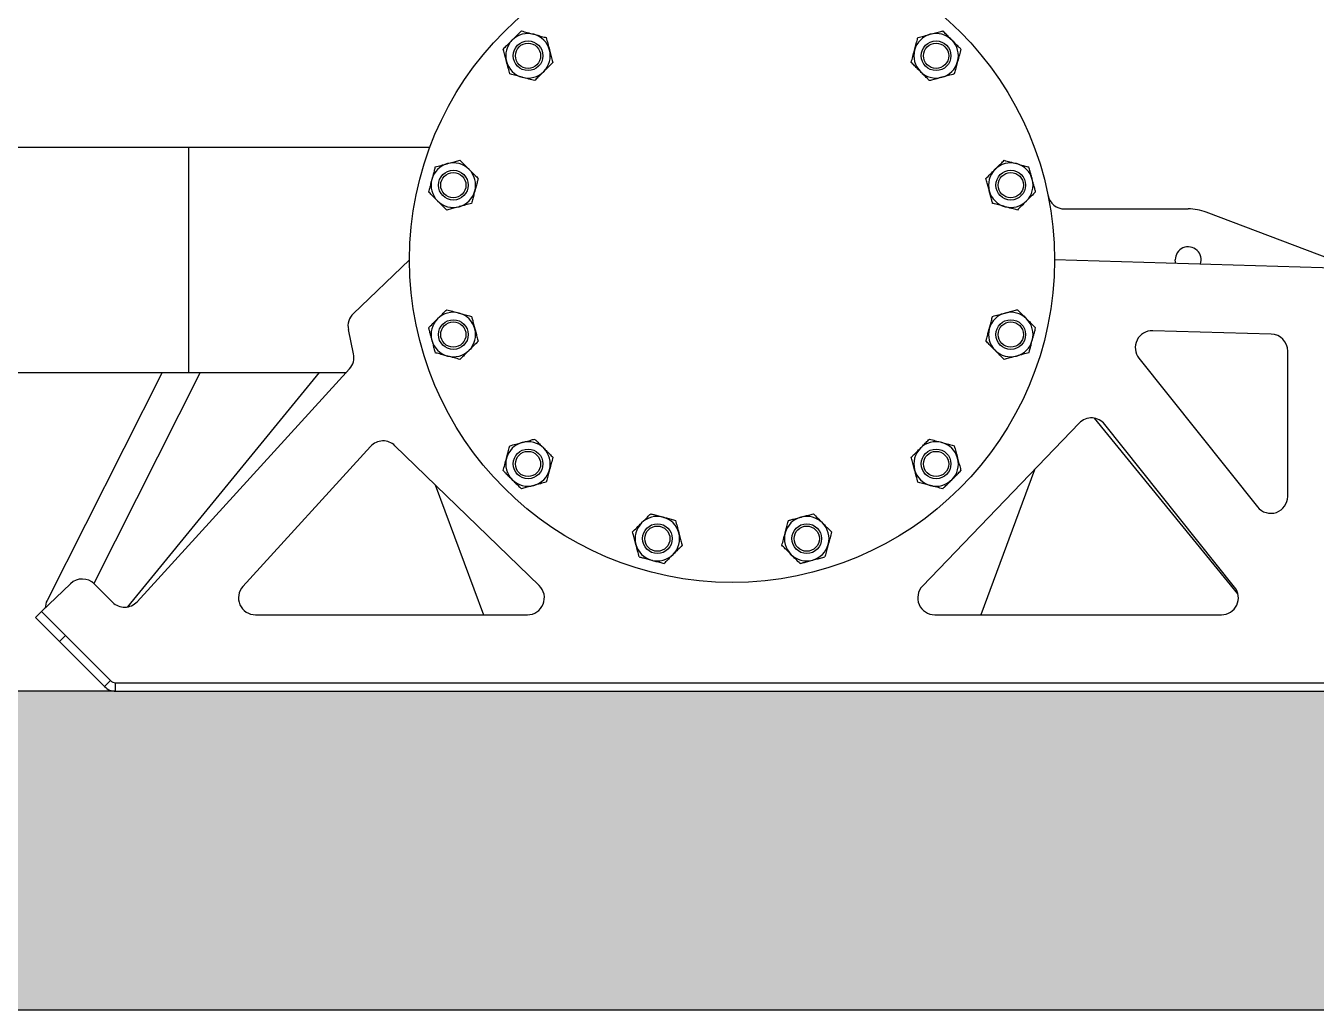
# Model space of a CAD drawing. Header units: inches. Extents: x 0.9 to 37.1, y -8.4 to 11.7.
# Drawn here: x 23.4426 to 23.8386, y 7.267 to 7.569 of the extents above; entities that cross this region are included whole.
import ezdxf

# ---------------------------------------------------------------- set-up
doc = ezdxf.new("R2010")
doc.units = ezdxf.units.IN
doc.header["$MEASUREMENT"] = 0

msp = doc.modelspace()

# ---------------------------------------------------------------- hatches: boundary and pattern name
h = msp.add_hatch()
h.set_pattern_fill('AR-CONC', color=256, scale=0.01)
h.set_pattern_definition([(49.99999999999999, (0, 0), (0.07172601826007535, -0.006275213498259511), [0.0075, -0.0825]), (355, (0, 0), (-0.0138751333613, 0.07521921337000119), [0.006, -0.066]), (100.45144446, (0.0059771681, -0.0005229344), (0.0578508846727112, 0.06894399909686294), [0.006374019199999999, -0.07011421119999998]), (46.18420000000001, (0, 0.02), (0.1067241330671572, -0.01655192807930765), [0.01125, -0.12375]), (96.63563549, (0.0088936745, 0.0186206693), (0.09346619456742283, 0.09741186007745505), [0.0095610342, -0.105171376]), (351.1841639899999, (0, 0.02), (0.09346619450547732, 0.09741186002699902), [0.009000000000000001, -0.0990000001]), (21, (0.01, 0.015), (0.05969070521184617, -0.04026188906653388), [0.0075, -0.0825]), (326.0000000000001, (0.01, 0.015), (0.02433153319215817, 0.0725150045046853), [0.006, -0.066]), (71.45144474, (0.0149742254, 0.0116448426), (0.08402223767299712, 0.03225311528063538), [0.006374019000000001, -0.0701142112]), (37.50000000000001, (0, 0), (0.001215985531729067, 0.03328938538313115), [0, -0.0652, 0, -0.067, 0, -0.06625]), (7.499999999999999, (0, 0), (0.02630695374421486, 0.03944117118823603), [0, -0.0382, 0, -0.0637, 0, -0.02525]), (327.5, (-0.0223, 0), (0.0533822436172409, -0.002255487173437976), [0, -0.025, 0, -0.078, 0, -0.1035]), (317.5, (-0.0323, 0), (0.05831861693423862, 0.01001049823323177), [0, -0.0325, 0, -0.0518, 0, -0.0735])])
h.paths.add_polyline_path([(24.17492031848288, 9.671435484830994), (23.96178569218424, 9.671435484830994), (23.85327408887958, 9.671435484830994), (23.85327408887958, 7.49448734472301), (23.85327408887958, 7.484070678056344), (23.85327408887958, 7.369679875895162), (23.85327408887958, 7.364888209228495), (23.84848242221292, 7.364888209228496), (23.47016456619619, 7.364888209228496), (23.20268677341164, 7.364888209228496), (23.20268677341164, 7.267031519538847), (24.17492031848288, 7.267031519538847)])

# ---------------------------------------------------------------- linework, layer by layer
at = {"color": 7, "linetype": 'Continuous', "lineweight": 25}
for p, q in [((23.49265682753789, 7.531713791577577), (23.43963435378461, 7.531713791577577)), ((23.56657575927812, 7.531713791577577), (23.49265682753789, 7.531713791577577)), ((23.49265682753789, 7.497208583244244), (23.49265682753789, 7.531713791577577)), ((23.49265682753789, 7.462703374910911), (23.49265682753789, 7.531713791577577)), ((23.76138556682052, 7.512833583244244), (23.79929232622555, 7.512833583244244)), ((23.84730358546683, 7.495760152675031), (23.80481831598728, 7.511823782940222)), ((23.49265682753789, 7.462703374910911), (23.49265682753789, 7.497208583244244)), ((23.54307650288068, 7.480694863904306), (23.56036516087122, 7.497208583244244)), ((23.85066992221292, 7.49448734472301), (23.75828182753789, 7.497208583244244)), ((23.54317942681554, 7.468358924594755), (23.5415806497987, 7.475840096495785)), ((23.82478159752507, 7.474407502036997), (23.78841725069195, 7.475478593087741)), ((23.82983658887958, 7.424662797524393), (23.82983658887958, 7.469201426514241)), ((23.78419151324871, 7.467025621925683), (23.82055586008184, 7.421415901885091)), ((23.43963435378461, 7.462703374910911), (23.49265682753789, 7.462703374910911)), ((23.48444385174373, 7.462703374910911), (23.44911996320026, 7.392692751423459)), ((23.49611131410848, 7.462703374910911), (23.46344221845056, 7.397954451446065)), ((23.47393558899011, 7.39075715527972), (23.53272588906002, 7.462703374910911)), ((23.47675529588577, 7.392351983888813), (23.5419329252467, 7.463759223154376)), ((23.49265682753789, 7.462703374910911), (23.54096918983021, 7.462703374910911)), ((23.81454476336575, 7.394749615459764), (23.77050932267927, 7.448639176891127)), ((23.76588804350618, 7.44711687287591), (23.7177643932272, 7.39714693297857)), ((23.81355266293808, 7.396780938201132), (23.77371193986327, 7.44675087809847)), ((23.60014953108935, 7.397273328724427), (23.55588878453993, 7.440187591545708)), ((23.54841643082885, 7.439959528990123), (23.50924603374823, 7.397045266168841)), ((23.75209573642228, 7.432795416543472), (23.73561411488398, 7.388325709228496)), ((23.56825551546155, 7.428197076645148), (23.58303287352513, 7.388325709228496)), ((23.44742246879848, 7.389328381125182), (23.45635171795947, 7.397857389833769)), ((23.46363203696598, 7.397773948077296), (23.46922562536612, 7.392180359677145)), ((23.44558104488914, 7.387486957215843), (23.44742246879848, 7.389328381125182)), ((23.44742246879848, 7.389328381125182), (23.45478816443584, 7.381962685487823)), ((23.4529467405265, 7.380121261578482), (23.44558104488914, 7.387486957215843)), ((23.51309285644919, 7.388325709228496), (23.59652400007923, 7.388325709228496)), ((23.72151589411988, 7.388325709228496), (23.80948026747367, 7.388325709228496)), ((23.45478816443584, 7.381962685487823), (23.4529467405265, 7.380121261578482)), ((23.45478816443584, 7.381962685487823), (23.46861777011234, 7.368133079811317)), ((23.4529467405265, 7.380121261578482), (23.46677634620301, 7.366291655901977)), ((23.46677634620301, 7.366291655901977), (23.46861777011234, 7.368133079811317)), ((23.47016456619619, 7.367492375895162), (23.84848242221292, 7.367492375895162)), ((23.47016456619619, 7.364888209228496), (23.47016456619619, 7.367492375895162)), ((23.47016456619619, 7.364888209228496), (23.84848242221292, 7.364888209228496))]:
    msp.add_line(p, q, dxfattribs=at)
for p, q in [((23.47016456619619, 7.364888209228496), (23.20268677341164, 7.364888209228496)), ((24.17492031848288, 7.267031519538847), (23.20268677341164, 7.267031519538847))]:
    msp.add_line(p, q)
at = {"color": 7, "linetype": 'Continuous', "lineweight": 25, "flags": 128}
msp.add_lwpolyline([(23.79545812266245, 7.49611357672067), (23.79537688554522, 7.496453943907357), (23.79530482622555, 7.497208583244244)], dxfattribs=at)
at = {"color": 7, "linetype": 'Continuous', "lineweight": 25}
for centre, radius in [((23.65932349420455, 7.497208583244244), 0.09895833333333474), ((23.59671508128699, 7.559816996161803), 0.004557291666667122), ((23.59671508128699, 7.559816996161803), 0.003868229166667403), ((23.72193190712212, 7.559816996161802), 0.004557291666667122), ((23.72193190712212, 7.559816996161802), 0.003868229166669915), ((23.57379881166854, 7.520124852862697), 0.004557291666667893), ((23.57379881166854, 7.520124852862697), 0.003868229166667994), ((23.74484817674056, 7.520124852862695), 0.004557291666664576), ((23.74484817674056, 7.520124852862695), 0.003868229166664678), ((23.57379881166854, 7.474292313625792), 0.004557291666667893), ((23.57379881166854, 7.474292313625792), 0.003868229166668109), ((23.74484817674056, 7.47429231362579), 0.004557291666664576), ((23.74484817674056, 7.47429231362579), 0.003868229166664678), ((23.59671508128699, 7.434600170326685), 0.004557291666667122), ((23.59671508128699, 7.434600170326685), 0.003868229166667403), ((23.72193190712211, 7.434600170326684), 0.004557291666667122), ((23.72193190712211, 7.434600170326684), 0.003868229166667403), ((23.6364072245861, 7.411683900708232), 0.004557291666666835), ((23.6364072245861, 7.411683900708232), 0.003868229166666509), ((23.68223976382301, 7.411683900708232), 0.004557291666666835), ((23.68223976382301, 7.411683900708232), 0.003868229166666509)]:
    msp.add_circle(centre, radius, dxfattribs=at)
for centre, radius, start, end in [((23.59671508128699, 7.559816996161803), 0.006833333333333064, 134.9999999999947, 195), ((23.59671508128699, 7.559816996161803), 0.006833333333333294, 74.99999999999353, 134.9999999999947), ((23.59671508128699, 7.559816996161803), 0.006833333333333294, 14.99999999999929, 74.99999999999353), ((23.72193190712212, 7.559816996161802), 0.006833333333336725, 105.0000000000335, 165.0000000000012), ((23.72193190712212, 7.559816996161802), 0.006833333333335072, 45.00000000000532, 105.0000000000335), ((23.72193190712212, 7.559816996161802), 0.006833333333332582, 344.9999999999938, 45.00000000000532), ((23.59671508128699, 7.559816996161803), 0.006833333333335409, 315.0000000000139, 14.99999999999929), ((23.72193190712212, 7.559816996161802), 0.006833333333336725, 165.0000000000012, 224.9999999999849), ((23.59671508128699, 7.559816996161803), 0.006833333333333064, 195, 255.0000000000241), ((23.59671508128699, 7.559816996161803), 0.006833333333335409, 255.0000000000241, 315.0000000000139), ((23.72193190712212, 7.559816996161802), 0.006833333333335095, 224.9999999999849, 284.9999999999785), ((23.72193190712212, 7.559816996161802), 0.006833333333332374, 284.9999999999785, 344.9999999999938), ((23.57379881166854, 7.520124852862697), 0.006833333333333294, 105.0000000000065, 164.9999999999971), ((23.57379881166854, 7.520124852862697), 0.006833333333333294, 45.00000000000532, 105.0000000000065), ((23.57379881166854, 7.520124852862697), 0.006833333333333064, 345.0000000000015, 45.00000000000532), ((23.74484817674056, 7.520124852862695), 0.006833333333333064, 134.9999999999974, 195), ((23.74484817674056, 7.520124852862695), 0.006833333333333294, 74.99999999999353, 134.9999999999974), ((23.74484817674056, 7.520124852862695), 0.006833333333333294, 14.99999999999569, 74.99999999999353), ((23.57379881166854, 7.520124852862697), 0.006833333333333178, 164.9999999999971, 225.0000000000059), ((23.74484817674056, 7.520124852862695), 0.006833333333332949, 314.999999999993, 14.99999999999569), ((23.57379881166854, 7.520124852862697), 0.006833333333333064, 285.0000000000082, 345.0000000000015), ((23.74484817674056, 7.520124852862695), 0.006833333333333064, 195, 255.0000000000241), ((23.76138556682052, 7.518041916577577), 0.005208333333333191, 191.5369590328108, 270.0000000000008), ((23.57379881166854, 7.520124852862697), 0.006833333333332864, 225.0000000000059, 285.0000000000082), ((23.74484817674056, 7.520124852862695), 0.006833333333332897, 255.0000000000241, 314.999999999993), ((23.79929232622555, 7.497208583244244), 0.01562500000000034, 69.28845390956536, 90), ((23.79929232622555, 7.497208583244244), 0.003987500000000921, 340.6869853533506, 180), ((23.5466739740685, 7.47692857432915), 0.005208333333333866, 133.6866918457779, 192.0630380615082), ((23.57379881166854, 7.474292313625792), 0.006833333333333294, 74.99999999999353, 134.9999999999974), ((23.57379881166854, 7.474292313625792), 0.006833333333333294, 14.99999999999569, 74.99999999999353), ((23.74484817674056, 7.47429231362579), 0.006833333333333722, 105.0000000000054, 164.9999999999935), ((23.74484817674056, 7.47429231362579), 0.006833333333333722, 45.0000000000079, 105.0000000000054), ((23.57379881166854, 7.474292313625792), 0.006833333333333294, 134.9999999999974, 195.0000000000072), ((23.57379881166854, 7.474292313625792), 0.006833333333332949, 314.999999999993, 14.99999999999569), ((23.74484817674056, 7.47429231362579), 0.006833333333333294, 164.9999999999935, 225.0000000000032), ((23.74484817674056, 7.47429231362579), 0.006833333333332949, 345.0000000000051, 45.0000000000079), ((23.57379881166854, 7.474292313625792), 0.006833333333333722, 195.0000000000072, 254.9999999999955), ((23.74484817674056, 7.47429231362579), 0.006833333333332949, 285.0000000000082, 345.0000000000051), ((23.78826390871313, 7.470272517564986), 0.005208333333334077, 88.31287334728036, 218.5651382087367), ((23.82462825554625, 7.469201426514241), 0.005208333333333297, 0, 88.31287334731945), ((23.53808610254573, 7.467270446761389), 0.005208333333334357, 317.6114397998438, 12.06303806151232), ((23.57379881166854, 7.474292313625792), 0.006833333333333722, 254.9999999999955, 314.999999999993), ((23.74484817674056, 7.47429231362579), 0.006833333333332864, 225.0000000000032, 285.0000000000082), ((23.76963954439886, 7.443503982459168), 0.005208333333333801, 38.5651382087321, 136.0782775277276), ((23.55226325352982, 7.43644830538311), 0.005208333333334357, 45.88490613485789, 137.6114397998428), ((23.59671508128699, 7.434600170326685), 0.006833333333333722, 105.0000000000054, 165.0000000000007), ((23.59671508128699, 7.434600170326685), 0.006833333333335409, 44.99999999998688, 105.0000000000054), ((23.72193190712211, 7.434600170326684), 0.006833333333333722, 74.99999999999437, 134.9999999999921), ((23.72193190712211, 7.434600170326684), 0.006833333333333722, 15.0000000000029, 74.99999999999437), ((23.59671508128699, 7.434600170326685), 0.006833333333334781, 165.0000000000007, 224.9999999999823), ((23.59671508128699, 7.434600170326685), 0.006833333333335409, 345.0000000000015, 44.99999999998688), ((23.72193190712211, 7.434600170326684), 0.006833333333332949, 134.9999999999921, 194.9999999999965), ((23.72193190712211, 7.434600170326684), 0.006833333333333178, 314.9999999999955, 15.0000000000029), ((23.59671508128699, 7.434600170326685), 0.006833333333333294, 285.0000000000073, 345.0000000000015), ((23.72193190712211, 7.434600170326684), 0.006833333333333294, 194.9999999999965, 254.9999999999942), ((23.59671508128699, 7.434600170326685), 0.006833333333334781, 224.9999999999823, 285.0000000000073), ((23.72193190712211, 7.434600170326684), 0.006833333333333294, 254.9999999999942, 314.9999999999955), ((23.82462825554625, 7.424662797524393), 0.005208333333333801, 218.5651382087327, 0), ((23.6364072245861, 7.411683900708232), 0.006833333333333064, 134.9999999999921, 195), ((23.6364072245861, 7.411683900708232), 0.006833333333333722, 74.99999999999437, 134.9999999999921), ((23.6364072245861, 7.411683900708232), 0.006833333333333722, 14.99999999999929, 74.99999999999437), ((23.68223976382301, 7.411683900708232), 0.006833333333333064, 104.9999999999778, 165.0000000000007), ((23.68223976382301, 7.411683900708232), 0.006833333333332897, 45.0000000000079, 104.9999999999778), ((23.68223976382301, 7.411683900708232), 0.006833333333333064, 345.0000000000015, 45.0000000000079), ((23.6364072245861, 7.411683900708232), 0.006833333333333064, 314.9999999999955, 14.99999999999929), ((23.68223976382301, 7.411683900708232), 0.006833333333333064, 165.0000000000007, 225.0000000000087), ((23.6364072245861, 7.411683900708232), 0.006833333333333294, 195, 254.9999999999942), ((23.68223976382301, 7.411683900708232), 0.006833333333333294, 285.0000000000073, 345.0000000000015), ((23.6364072245861, 7.411683900708232), 0.006833333333333294, 254.9999999999942, 314.9999999999955), ((23.68223976382301, 7.411683900708232), 0.006833333333333294, 225.0000000000087, 285.0000000000073), ((23.4599491891473, 7.394091100258615), 0.005208333333334213, 45.0000000000001, 133.6866918457847), ((23.51309285644919, 7.393534042561829), 0.005208333333334357, 137.6114397998428, 270.0000000000008), ((23.59652400007923, 7.393534042561829), 0.005208333333333426, 270.0000000000008, 45.88490613483337), ((23.72151589411988, 7.393534042561829), 0.005208333333333037, 136.0782775277276, 270.0000000000008), ((23.80948026747367, 7.393534042561829), 0.005208333333333037, 270.0000000000008, 38.56513820875642), ((23.45376994367812, 7.390346601882902), 0.005208333333333367, 153.2267534180623, 179.2264689724854), ((23.4729084731848, 7.395863207495825), 0.005208333333334357, 225.0000000000249, 317.6114397998438), ((23.47016456619619, 7.369679875895162), 0.004791666666666305, 225.0000000000157, 270.0000000000008), ((23.47016456619619, 7.369679875895162), 0.002187500000001236, 224.9999999999759, 270.0000000000008)]:
    msp.add_arc(centre, radius, start, end, dxfattribs=at)
for points, knots in [([(23.59467288160039, 7.567438589151414), (23.59443668882029, 7.567202396371318), (23.59387787902026, 7.566643586571283), (23.59294665150883, 7.565712359059858), (23.5922406575822, 7.565006365133218), (23.59188318494889, 7.564648892499911)], [0, 0, 0, 0, 0.2654708005955047, 0.6280788300799381, 1, 1, 1, 1]), ([(23.59467288160039, 7.567438589151414), (23.59526522360664, 7.567279871589196), (23.59647148383478, 7.566956655135206), (23.59778931325889, 7.566603543805252), (23.5984653645574, 7.566422396405775), (23.5984836780952, 7.566417489308112)], [0, 0, 0, 0, 0.484195218163577, 0.9860273763411915, 1, 1, 1, 1]), ([(23.72016331031391, 7.566417489308111), (23.72069640558534, 7.566560331755579), (23.72178186034196, 7.566851178481034), (23.72304474358517, 7.567189567026188), (23.72376425000136, 7.567382358189355), (23.72397410680872, 7.567438589151413)], [0, 0, 0, 0, 0.4060446745436639, 0.826762395014679, 1, 1, 1, 1]), ([(23.72676380346022, 7.56464889249991), (23.72670017355264, 7.564712522407495), (23.72628251364993, 7.565130182310196), (23.72550283724387, 7.56590985871626), (23.72464065625118, 7.566772039708951), (23.72413913966695, 7.567273556293179), (23.72397410680872, 7.567438589151413)], [0, 0, 0, 0, 0.06625438873007866, 0.4348867160202243, 0.8140395284738087, 1, 1, 1, 1]), ([(23.59188318494889, 7.564648892499911), (23.5918195550413, 7.564585262592326), (23.5914018951386, 7.564167602689625), (23.59062221873254, 7.563387926283561), (23.58976003773984, 7.56252574529087), (23.58925852115562, 7.562024228706642), (23.58909348829738, 7.561859195848409)], [0, 0, 0, 0, 0.06625438873007868, 0.4348867160202224, 0.8140395284738069, 1, 1, 1, 1]), ([(23.5984836780952, 7.566417489308112), (23.59901677336663, 7.566274646860642), (23.60010222812324, 7.565983800135188), (23.60136511136646, 7.565645411590034), (23.60208461778264, 7.565452620426867), (23.60229447459, 7.56539638946481)], [0, 0, 0, 0, 0.406044674543657, 0.8267623950146683, 1, 1, 1, 1]), ([(23.60229447459, 7.56539638946481), (23.60245319215222, 7.564804047458557), (23.60277640860621, 7.563597787230425), (23.60312951993616, 7.562279957806308), (23.60331066733564, 7.5616039065078), (23.6033155744333, 7.561585592970004)], [0, 0, 0, 0, 0.4841952181635764, 0.9860273763411894, 1, 1, 1, 1]), ([(23.7153314139758, 7.561585592970003), (23.71547425642327, 7.562118688241434), (23.71576510314873, 7.563204142998046), (23.71610349169388, 7.564467026241259), (23.71629628285705, 7.565186532657451), (23.71635251381911, 7.565396389464809)], [0, 0, 0, 0, 0.4060446745436599, 0.8267623950146743, 1, 1, 1, 1]), ([(23.71635251381911, 7.565396389464809), (23.71694485582536, 7.565555107027026), (23.71815111605349, 7.565878323481017), (23.71946894547761, 7.56623143481097), (23.72014499677611, 7.566412582210447), (23.72016331031391, 7.566417489308111)], [0, 0, 0, 0, 0.4841952181635736, 0.9860273763411929, 1, 1, 1, 1]), ([(23.72955350011172, 7.561859195848407), (23.72931730733163, 7.562095388628503), (23.72875849753159, 7.562654198428539), (23.72782727002017, 7.563585425939964), (23.72712127609353, 7.564291419866603), (23.72676380346022, 7.56464889249991)], [0, 0, 0, 0, 0.2654708005955084, 0.62807883007994, 1, 1, 1, 1]), ([(23.59011458814069, 7.558048399353603), (23.58997174569322, 7.558581494625034), (23.58968089896776, 7.559666949381646), (23.58934251042261, 7.56092983262486), (23.58914971925944, 7.561649339041052), (23.58909348829738, 7.561859195848409)], [0, 0, 0, 0, 0.4060446745436621, 0.8267623950146786, 1, 1, 1, 1]), ([(23.6033155744333, 7.561585592970004), (23.60345841688077, 7.561052497698571), (23.60374926360623, 7.55996704294196), (23.60408765215138, 7.558704159698746), (23.60428044331455, 7.557984653282555), (23.60433667427661, 7.557774796475198)], [0, 0, 0, 0, 0.4060446745436628, 0.8267623950146793, 1, 1, 1, 1]), ([(23.7143103141325, 7.557774796475197), (23.71446903169472, 7.558367138481449), (23.71479224814871, 7.559573398709581), (23.71514535947867, 7.560891228133697), (23.71532650687814, 7.561567279432206), (23.7153314139758, 7.561585592970003)], [0, 0, 0, 0, 0.4841952181635715, 0.9860273763411892, 0.9999999999999999, 0.9999999999999999, 0.9999999999999999, 0.9999999999999999]), ([(23.72955350011172, 7.561859195848407), (23.72939478254951, 7.561266853842154), (23.72907156609552, 7.560060593614023), (23.72871845476556, 7.558742764189905), (23.72853730736609, 7.558066712891399), (23.72853240026842, 7.558048399353601)], [0, 0, 0, 0, 0.4841952181635782, 0.9860273763411905, 1, 1, 1, 1]), ([(23.59113568798399, 7.554237602858797), (23.59097697042177, 7.55482994486505), (23.59065375396778, 7.556036205093181), (23.59030064263783, 7.557354034517298), (23.59011949523835, 7.558030085815805), (23.59011458814069, 7.558048399353603)], [0, 0, 0, 0, 0.4841952181635734, 0.9860273763411919, 0.9999999999999999, 0.9999999999999999, 0.9999999999999999, 0.9999999999999999]), ([(23.60154697762511, 7.554985099823694), (23.60148334771752, 7.55492146991611), (23.60106568781482, 7.55450381001341), (23.60028601140875, 7.553724133607345), (23.59942383041606, 7.552861952614654), (23.59892231383184, 7.552360436030426), (23.5987572809736, 7.552195403172192)], [0, 0, 0, 0, 0.06625438873008076, 0.4348867160202251, 0.8140395284738102, 1, 1, 1, 1]), ([(23.60433667427661, 7.557774796475198), (23.60410048149651, 7.557538603695102), (23.60354167169648, 7.556979793895067), (23.60261044418505, 7.556048566383641), (23.60190445025841, 7.555342572457002), (23.60154697762511, 7.554985099823694)], [0, 0, 0, 0, 0.2654708005955066, 0.62807883007994, 1, 1, 1, 1]), ([(23.71710001078401, 7.554985099823694), (23.71703638087642, 7.555048729731279), (23.71661872097372, 7.555466389633979), (23.71583904456766, 7.556246066040044), (23.71497686357496, 7.557108247032735), (23.71447534699074, 7.557609763616963), (23.7143103141325, 7.557774796475197)], [0, 0, 0, 0, 0.06625438873007707, 0.4348867160202248, 0.8140395284738112, 1, 1, 1, 1]), ([(23.71988970743551, 7.55219540317219), (23.71965351465541, 7.552431595952287), (23.71909470485538, 7.552990405752322), (23.71816347734395, 7.553921633263748), (23.71745748341731, 7.554627627190387), (23.71710001078401, 7.554985099823694)], [0, 0, 0, 0, 0.2654708005955065, 0.6280788300799381, 1, 1, 1, 1]), ([(23.72853240026842, 7.558048399353601), (23.72838955782095, 7.557515304082169), (23.7280987110955, 7.556429849325558), (23.72776032255035, 7.555166966082345), (23.72756753138718, 7.554447459666152), (23.72751130042512, 7.554237602858795)], [0, 0, 0, 0, 0.4060446745436567, 0.8267623950146684, 1, 1, 1, 1]), ([(23.5949464844788, 7.553216503015495), (23.59441338920736, 7.553359345462964), (23.59332793445075, 7.553650192188418), (23.59206505120754, 7.553988580733572), (23.59134554479134, 7.55418137189674), (23.59113568798399, 7.554237602858797)], [0, 0, 0, 0, 0.4060446745436602, 0.8267623950146742, 1, 1, 1, 1]), ([(23.5987572809736, 7.552195403172192), (23.59816493896735, 7.55235412073441), (23.59695867873922, 7.552677337188399), (23.5956408493151, 7.553030448518355), (23.59496479801659, 7.553211595917832), (23.5949464844788, 7.553216503015495)], [0, 0, 0, 0, 0.4841952181635718, 0.9860273763411899, 1, 1, 1, 1]), ([(23.72370050393031, 7.553216503015493), (23.72316740865888, 7.553073660568024), (23.72208195390227, 7.552782813842569), (23.72081907065906, 7.552444425297416), (23.72009956424287, 7.552251634134247), (23.71988970743551, 7.55219540317219)], [0, 0, 0, 0, 0.4060446745436648, 0.8267623950146804, 1, 1, 1, 1]), ([(23.72751130042512, 7.554237602858795), (23.72691895841887, 7.554078885296577), (23.72571269819073, 7.553755668842587), (23.72439486876662, 7.553402557512634), (23.72371881746811, 7.553221410113157), (23.72370050393031, 7.553216503015493)], [0, 0, 0, 0, 0.4841952181635763, 0.9860273763411901, 1, 1, 1, 1]), ([(23.57203021486034, 7.526725346009005), (23.57256331013177, 7.526868188456474), (23.57364876488839, 7.527159035181929), (23.5749116481316, 7.527497423727082), (23.57563115454779, 7.52769021489025), (23.57584101135515, 7.527746445852308)], [0, 0, 0, 0, 0.4060446745436574, 0.8267623950146715, 1, 1, 1, 1]), ([(23.57584101135515, 7.527746445852308), (23.57627463579918, 7.527312821408273), (23.57715767957332, 7.526429777634132), (23.57812239766749, 7.52546505953997), (23.57861730156652, 7.524970155640938), (23.57863070800665, 7.524956749200804)], [0, 0, 0, 0, 0.4841952181635785, 0.986027376341191, 1, 1, 1, 1]), ([(23.74001628040246, 7.524956749200802), (23.74040653322642, 7.525347002024766), (23.74120114125758, 7.526141610055923), (23.74212563595564, 7.527066104753983), (23.74265235120866, 7.527592820007007), (23.74280597705396, 7.527746445852307)], [0, 0, 0, 0, 0.4060446745436603, 0.8267623950146741, 1, 1, 1, 1]), ([(23.74280597705396, 7.527746445852307), (23.74339831906021, 7.527587728290087), (23.74460457928835, 7.527264511836098), (23.74592240871246, 7.526911400506144), (23.74659846001097, 7.526730253106667), (23.74661677354877, 7.526725346009004)], [0, 0, 0, 0, 0.4841952181635703, 0.9860273763411896, 1, 1, 1, 1]), ([(23.56821941836554, 7.525704246165702), (23.56813296580783, 7.525381600827901), (23.56792842722513, 7.524618252445169), (23.56758757429925, 7.523346172007859), (23.56732916258718, 7.522381766369152), (23.56719831852223, 7.521893449670897)], [0, 0, 0, 0, 0.2654708005955063, 0.6280788300799393, 1, 1, 1, 1]), ([(23.56821941836554, 7.525704246165702), (23.56881176037179, 7.525862963727922), (23.57001802059992, 7.526186180181911), (23.57133585002404, 7.526539291511865), (23.57201190132254, 7.526720438911342), (23.57203021486034, 7.526725346009005)], [0, 0, 0, 0, 0.4841952181635778, 0.9860273763411902, 1, 1, 1, 1]), ([(23.57863070800665, 7.524956749200804), (23.57902096083061, 7.524566496376842), (23.57981556886177, 7.523771888345685), (23.58074006355983, 7.522847393647625), (23.58126677881285, 7.522320678394601), (23.58142040465815, 7.522167052549301)], [0, 0, 0, 0, 0.4060446745436629, 0.8267623950146807, 1, 1, 1, 1]), ([(23.73722658375095, 7.5221670525493), (23.73766020819499, 7.522600676993335), (23.73854325196913, 7.523483720767477), (23.73950797006329, 7.524448438861638), (23.74000287396233, 7.52494334276067), (23.74001628040246, 7.524956749200802)], [0, 0, 0, 0, 0.484195218163571, 0.9860273763411895, 0.9999999999999999, 0.9999999999999999, 0.9999999999999999, 0.9999999999999999]), ([(23.74661677354877, 7.526725346009004), (23.7471498688202, 7.526582503561535), (23.74823532357681, 7.526291656836079), (23.74949820682003, 7.525953268290926), (23.75021771323621, 7.525760477127758), (23.75042757004357, 7.525704246165701)], [0, 0, 0, 0, 0.4060446745436623, 0.8267623950146791, 1, 1, 1, 1]), ([(23.75144866988687, 7.521893449670895), (23.75142537972426, 7.521980369741097), (23.75127250558973, 7.522550903778329), (23.75098712421838, 7.523615961555744), (23.75067154407239, 7.524793722694419), (23.75048797626215, 7.525478807088894), (23.75042757004357, 7.525704246165701)], [0, 0, 0, 0, 0.06625438873007933, 0.4348867160202253, 0.8140395284738089, 1, 1, 1, 1]), ([(23.56719831852223, 7.521893449670897), (23.56717502835962, 7.521806529600696), (23.56702215422509, 7.521235995563464), (23.56673677285374, 7.520170937786048), (23.56642119270775, 7.518993176647372), (23.5662376248975, 7.518308092252899), (23.56617721867893, 7.518082653176092)], [0, 0, 0, 0, 0.06625438873007862, 0.4348867160202246, 0.8140395284738082, 1, 1, 1, 1]), ([(23.58142040465815, 7.522167052549301), (23.58133395210045, 7.5218444072115), (23.58112941351775, 7.521081058828768), (23.58078856059187, 7.519808978391458), (23.5805301488798, 7.518844572752752), (23.58039930481485, 7.518356256054496)], [0, 0, 0, 0, 0.2654708005955059, 0.6280788300799391, 1, 1, 1, 1]), ([(23.73824768359426, 7.518356256054495), (23.73822439343164, 7.518443176124697), (23.73807151929711, 7.519013710161929), (23.73778613792576, 7.520078767939342), (23.73747055777977, 7.521256529078019), (23.73728698996953, 7.521941613472493), (23.73722658375095, 7.5221670525493)], [0, 0, 0, 0, 0.06625438873007881, 0.4348867160202249, 0.8140395284738101, 1, 1, 1, 1]), ([(23.75246976973018, 7.518082653176089), (23.75238331717247, 7.518405298513891), (23.75217877858977, 7.519168646896624), (23.75183792566389, 7.520440727333933), (23.75157951395182, 7.521405132972641), (23.75144866988687, 7.521893449670895)], [0, 0, 0, 0, 0.2654708005955063, 0.6280788300799385, 1, 1, 1, 1]), ([(23.56896691533044, 7.515292956524588), (23.56857666250647, 7.515683209348552), (23.56778205447532, 7.516477817379709), (23.56685755977725, 7.517402312077769), (23.56633084452423, 7.517929027330792), (23.56617721867893, 7.518082653176092)], [0, 0, 0, 0, 0.4060446745436639, 0.8267623950146799, 1, 1, 1, 1]), ([(23.58039930481485, 7.518356256054496), (23.58037601465223, 7.518269335984295), (23.5802231405177, 7.517698801947063), (23.57993775914635, 7.516633744169647), (23.57962217900037, 7.515455983030972), (23.57943861119012, 7.514770898636497), (23.57937820497155, 7.514545459559691)], [0, 0, 0, 0, 0.06625438873007884, 0.4348867160202253, 0.8140395284738109, 1, 1, 1, 1]), ([(23.73926878343756, 7.514545459559689), (23.73918233087985, 7.514868104897491), (23.73897779229716, 7.515631453280222), (23.73863693937127, 7.516903533717533), (23.7383785276592, 7.517867939356239), (23.73824768359426, 7.518356256054495)], [0, 0, 0, 0, 0.2654708005955052, 0.628078830079939, 1, 1, 1, 1]), ([(23.75246976973018, 7.518082653176089), (23.75203614528614, 7.517649028732055), (23.751153101512, 7.516765984957914), (23.75018838341784, 7.51580126686375), (23.74969347951881, 7.51530636296472), (23.74968007307867, 7.515292956524586)], [0, 0, 0, 0, 0.4841952181635775, 0.9860273763411905, 1, 1, 1, 1]), ([(23.57175661198194, 7.512503259873085), (23.5713229875379, 7.51293688431712), (23.57043994376376, 7.513819928091262), (23.5694752256696, 7.514784646185424), (23.56898032177057, 7.515279550084455), (23.56896691533044, 7.515292956524588)], [0, 0, 0, 0, 0.4841952181635714, 0.9860273763411904, 1, 1, 1, 1]), ([(23.57556740847674, 7.513524359716389), (23.57503431320531, 7.513381517268918), (23.5739488584487, 7.513090670543464), (23.57268597520548, 7.512752281998311), (23.5719664687893, 7.512559490835143), (23.57175661198194, 7.512503259873085)], [0, 0, 0, 0, 0.4060446745436589, 0.8267623950146745, 1, 1, 1, 1]), ([(23.57937820497155, 7.514545459559691), (23.5787858629653, 7.514386741997471), (23.57757960273716, 7.514063525543483), (23.57626177331305, 7.513710414213529), (23.57558572201454, 7.513529266814052), (23.57556740847674, 7.513524359716389)], [0, 0, 0, 0, 0.484195218163572, 0.9860273763411899, 1, 1, 1, 1]), ([(23.74307957993237, 7.513524359716387), (23.74254648466093, 7.513667202163855), (23.74146102990432, 7.51395804888931), (23.74019814666111, 7.514296437434464), (23.73947864024491, 7.514489228597632), (23.73926878343756, 7.514545459559689)], [0, 0, 0, 0, 0.4060446745436617, 0.8267623950146784, 1, 1, 1, 1]), ([(23.74689037642717, 7.512503259873084), (23.74629803442092, 7.512661977435302), (23.74509177419279, 7.512985193889293), (23.74377394476867, 7.513338305219246), (23.74309789347016, 7.513519452618723), (23.74307957993237, 7.513524359716387)], [0, 0, 0, 0, 0.4841952181635779, 0.9860273763411883, 1, 1, 1, 1]), ([(23.74968007307867, 7.515292956524586), (23.74928982025471, 7.514902703700623), (23.74849521222355, 7.514108095669467), (23.74757071752549, 7.513183600971407), (23.74704400227247, 7.512656885718383), (23.74689037642717, 7.512503259873084)], [0, 0, 0, 0, 0.4060446745436576, 0.8267623950146694, 1, 1, 1, 1]), ([(23.56896691533044, 7.479124209963899), (23.5693571681544, 7.479514462787863), (23.57015177618555, 7.48030907081902), (23.57107627088361, 7.48123356551708), (23.57160298613664, 7.481760280770104), (23.57175661198194, 7.481913906615404)], [0, 0, 0, 0, 0.4060446745436569, 0.8267623950146711, 1, 1, 1, 1]), ([(23.57175661198194, 7.481913906615404), (23.57234895398819, 7.481755189053185), (23.57355521421632, 7.481431972599195), (23.57487304364044, 7.481078861269241), (23.57554909493895, 7.480897713869764), (23.57556740847674, 7.480892806772101)], [0, 0, 0, 0, 0.4841952181635769, 0.9860273763411882, 1, 1, 1, 1]), ([(23.57556740847674, 7.480892806772101), (23.57610050374818, 7.480749964324632), (23.57718595850478, 7.480459117599176), (23.578448841748, 7.480120729054023), (23.57916834816419, 7.479927937890855), (23.57937820497155, 7.479871706928797)], [0, 0, 0, 0, 0.4060446745436606, 0.8267623950146791, 1, 1, 1, 1]), ([(23.57937820497155, 7.479871706928797), (23.57946465752925, 7.479549061590996), (23.57966919611195, 7.478785713208264), (23.58001004903783, 7.477513632770954), (23.5802684607499, 7.476549227132248), (23.58039930481485, 7.476060910433992)], [0, 0, 0, 0, 0.2654708005955059, 0.628078830079939, 1, 1, 1, 1]), ([(23.73824768359426, 7.476060910433992), (23.73827097375687, 7.476147830504194), (23.7384238478914, 7.476718364541425), (23.73870922926276, 7.477783422318841), (23.73902480940874, 7.478961183457516), (23.73920837721899, 7.47964626785199), (23.73926878343756, 7.479871706928797)], [0, 0, 0, 0, 0.06625438873007948, 0.4348867160202257, 0.8140395284738109, 1, 1, 1, 1]), ([(23.73926878343756, 7.479871706928797), (23.73986112544381, 7.480030424491016), (23.74106738567194, 7.480353640945006), (23.74238521509606, 7.48070675227496), (23.74306126639457, 7.480887899674436), (23.74307957993236, 7.4808928067721)], [0, 0, 0, 0, 0.4841952181635707, 0.9860273763411896, 1, 1, 1, 1]), ([(23.74307957993236, 7.4808928067721), (23.7436126752038, 7.481035649219569), (23.74469812996041, 7.481326495945023), (23.74596101320362, 7.481664884490177), (23.74668051961982, 7.481857675653345), (23.74689037642717, 7.481913906615402)], [0, 0, 0, 0, 0.4060446745436588, 0.8267623950146719, 1, 1, 1, 1]), ([(23.74689037642717, 7.481913906615402), (23.7473240008712, 7.481480282171368), (23.74820704464535, 7.480597238397227), (23.74917176273951, 7.479632520303063), (23.74966666663854, 7.479137616404033), (23.74968007307867, 7.479124209963899)], [0, 0, 0, 0, 0.484195218163572, 0.9860273763411891, 0.9999999999999999, 0.9999999999999999, 0.9999999999999999, 0.9999999999999999]), ([(23.56617721867893, 7.476334513312397), (23.56661084312297, 7.476768137756431), (23.56749388689711, 7.477651181530574), (23.56845860499127, 7.478615899624735), (23.5689535088903, 7.479110803523767), (23.56896691533044, 7.479124209963899)], [0, 0, 0, 0, 0.4841952181635785, 0.9860273763411901, 1, 1, 1, 1]), ([(23.56617721867893, 7.476334513312397), (23.56626367123664, 7.476011867974595), (23.56646820981933, 7.475248519591863), (23.56680906274522, 7.473976439154553), (23.56706747445729, 7.473012033515847), (23.56719831852223, 7.472523716817591)], [0, 0, 0, 0, 0.2654708005955057, 0.6280788300799386, 1, 1, 1, 1]), ([(23.58039930481485, 7.476060910433992), (23.58042259497747, 7.47597399036379), (23.580575469112, 7.475403456326559), (23.58086085048335, 7.474338398549143), (23.58117643062933, 7.473160637410468), (23.58135999843958, 7.472475553015993), (23.58142040465815, 7.472250113939186)], [0, 0, 0, 0, 0.06625438873007884, 0.4348867160202253, 0.8140395284738108, 1, 1, 1, 1]), ([(23.73722658375095, 7.472250113939186), (23.73731303630866, 7.472572759276987), (23.73751757489136, 7.473336107659721), (23.73785842781724, 7.474608188097029), (23.73811683952931, 7.475572593735736), (23.73824768359426, 7.476060910433992)], [0, 0, 0, 0, 0.2654708005955065, 0.628078830079939, 1, 1, 1, 1]), ([(23.74968007307867, 7.479124209963899), (23.75007032590264, 7.478733957139936), (23.75086493393379, 7.47793934910878), (23.75178942863185, 7.47701485441072), (23.75231614388488, 7.476488139157695), (23.75246976973018, 7.476334513312397)], [0, 0, 0, 0, 0.4060446745436626, 0.8267623950146786, 0.9999999999999999, 0.9999999999999999, 0.9999999999999999, 0.9999999999999999]), ([(23.75144866988687, 7.472523716817591), (23.75147196004949, 7.472610636887794), (23.75162483418402, 7.473181170925024), (23.75191021555537, 7.474246228702439), (23.75222579570136, 7.475423989841115), (23.7524093635116, 7.476109074235589), (23.75246976973018, 7.476334513312397)], [0, 0, 0, 0, 0.06625438873007863, 0.4348867160202239, 0.8140395284738074, 0.9999999999999999, 0.9999999999999999, 0.9999999999999999, 0.9999999999999999]), ([(23.56719831852223, 7.472523716817591), (23.56722160868485, 7.472436796747389), (23.56737448281938, 7.471866262710158), (23.56765986419073, 7.470801204932743), (23.56797544433672, 7.469623443794067), (23.56815901214696, 7.468938359399592), (23.56821941836554, 7.468712920322785)], [0, 0, 0, 0, 0.06625438873007931, 0.4348867160202246, 0.8140395284738081, 0.9999999999999999, 0.9999999999999999, 0.9999999999999999, 0.9999999999999999]), ([(23.58142040465815, 7.472250113939186), (23.58098678021412, 7.471816489495152), (23.58010373643998, 7.470933445721011), (23.57913901834582, 7.469968727626848), (23.57864411444678, 7.469473823727817), (23.57863070800665, 7.469460417287683)], [0, 0, 0, 0, 0.4841952181635713, 0.9860273763411896, 1, 1, 1, 1]), ([(23.74001628040246, 7.469460417287683), (23.73962602757849, 7.469850670111645), (23.73883141954733, 7.470645278142803), (23.73790692484928, 7.471569772840863), (23.73738020959625, 7.472096488093887), (23.73722658375095, 7.472250113939186)], [0, 0, 0, 0, 0.4060446745436615, 0.8267623950146795, 1, 1, 1, 1]), ([(23.75042757004357, 7.468712920322785), (23.75051402260128, 7.469035565660587), (23.75071856118397, 7.469798914043318), (23.75105941410986, 7.471070994480629), (23.75131782582192, 7.472035400119335), (23.75144866988687, 7.472523716817591)], [0, 0, 0, 0, 0.2654708005955062, 0.6280788300799396, 1, 1, 1, 1]), ([(23.57203021486034, 7.467691820479484), (23.57149711958891, 7.467834662926952), (23.5704116648323, 7.468125509652407), (23.56914878158909, 7.468463898197561), (23.56842927517289, 7.468656689360729), (23.56821941836554, 7.468712920322785)], [0, 0, 0, 0, 0.4060446745436613, 0.826762395014677, 1, 1, 1, 1]), ([(23.57863070800665, 7.469460417287683), (23.57824045518269, 7.46907016446372), (23.57744584715153, 7.468275556432564), (23.57652135245347, 7.467351061734504), (23.57599463720044, 7.46682434648148), (23.57584101135514, 7.466670720636181)], [0, 0, 0, 0, 0.4060446745436597, 0.8267623950146747, 1, 1, 1, 1]), ([(23.74280597705396, 7.46667072063618), (23.74237235260993, 7.467104345080214), (23.74148930883579, 7.467987388854356), (23.74052459074162, 7.468952106948519), (23.74002968684259, 7.469447010847549), (23.74001628040246, 7.469460417287683)], [0, 0, 0, 0, 0.4841952181635765, 0.9860273763411891, 1, 1, 1, 1]), ([(23.75042757004357, 7.468712920322785), (23.74983522803732, 7.468554202760567), (23.74862896780919, 7.468230986306578), (23.74731113838507, 7.467877874976622), (23.74663508708656, 7.467696727577145), (23.74661677354877, 7.467691820479483)], [0, 0, 0, 0, 0.4841952181635776, 0.9860273763411929, 0.9999999999999999, 0.9999999999999999, 0.9999999999999999, 0.9999999999999999]), ([(23.57584101135514, 7.466670720636181), (23.57524866934889, 7.466829438198399), (23.57404240912076, 7.46715265465239), (23.57272457969665, 7.467505765982343), (23.57204852839814, 7.46768691338182), (23.57203021486034, 7.467691820479484)], [0, 0, 0, 0, 0.4841952181635717, 0.9860273763411898, 1, 1, 1, 1]), ([(23.74661677354877, 7.467691820479483), (23.74608367827733, 7.467548978032013), (23.74499822352072, 7.46725813130656), (23.74373534027751, 7.466919742761405), (23.74301583386132, 7.466726951598238), (23.74280597705396, 7.46667072063618)], [0, 0, 0, 0, 0.4060446745436592, 0.8267623950146694, 1, 1, 1, 1]), ([(23.59011458814069, 7.436368767134885), (23.59025743058816, 7.436901862406318), (23.59054827731361, 7.437987317162929), (23.59088666585876, 7.439250200406143), (23.59107945702193, 7.439969706822335), (23.59113568798399, 7.440179563629691)], [0, 0, 0, 0, 0.4060446745436571, 0.8267623950146713, 1, 1, 1, 1]), ([(23.59113568798399, 7.440179563629691), (23.59172802999024, 7.440338281191909), (23.59293429021837, 7.440661497645899), (23.59425211964249, 7.441014608975854), (23.594928170941, 7.441195756375331), (23.59494648447879, 7.441200663472994)], [0, 0, 0, 0, 0.4841952181635793, 0.9860273763411901, 1, 1, 1, 1]), ([(23.59494648447879, 7.441200663472994), (23.59547957975023, 7.441343505920463), (23.59656503450684, 7.441634352645917), (23.59782791775005, 7.441972741191071), (23.59854742416624, 7.442165532354239), (23.5987572809736, 7.442221763316295)], [0, 0, 0, 0, 0.4060446745436632, 0.8267623950146801, 1, 1, 1, 1]), ([(23.5987572809736, 7.442221763316295), (23.5989934737537, 7.4419855705362), (23.59955228355373, 7.441426760736165), (23.60048351106516, 7.440495533224739), (23.6011895049918, 7.4397895392981), (23.60154697762511, 7.439432066664793)], [0, 0, 0, 0, 0.2654708005955052, 0.6280788300799395, 1, 1, 1, 1]), ([(23.71710001078401, 7.439432066664793), (23.71716364069159, 7.439495696572378), (23.71758130059429, 7.439913356475079), (23.71836097700035, 7.440693032881143), (23.71922315799305, 7.441555213873833), (23.71972467457727, 7.442056730458061), (23.71988970743551, 7.442221763316295)], [0, 0, 0, 0, 0.06625438873007879, 0.4348867160202251, 0.8140395284738102, 1, 1, 1, 1]), ([(23.71988970743551, 7.442221763316295), (23.72048204944176, 7.442063045754077), (23.72168830966989, 7.441739829300087), (23.72300613909401, 7.441386717970134), (23.72368219039252, 7.441205570570657), (23.72370050393031, 7.441200663472993)], [0, 0, 0, 0, 0.4841952181635705, 0.9860273763411899, 0.9999999999999999, 0.9999999999999999, 0.9999999999999999, 0.9999999999999999]), ([(23.72370050393031, 7.441200663472993), (23.72423359920175, 7.441057821025524), (23.72531905395835, 7.44076697430007), (23.72658193720157, 7.440428585754916), (23.72730144361776, 7.440235794591748), (23.72751130042512, 7.440179563629691)], [0, 0, 0, 0, 0.4060446745436591, 0.8267623950146719, 1, 1, 1, 1]), ([(23.72751130042512, 7.440179563629691), (23.72767001798734, 7.439587221623438), (23.72799323444133, 7.438380961395307), (23.72834634577128, 7.43706313197119), (23.72852749317076, 7.436387080672683), (23.72853240026842, 7.436368767134885)], [0, 0, 0, 0, 0.4841952181635719, 0.9860273763411928, 1, 1, 1, 1]), ([(23.58909348829738, 7.43255797064008), (23.5892522058596, 7.433150312646333), (23.58957542231359, 7.434356572874464), (23.58992853364354, 7.435674402298581), (23.59010968104302, 7.436350453597088), (23.59011458814069, 7.436368767134885)], [0, 0, 0, 0, 0.484195218163577, 0.9860273763411915, 1, 1, 1, 1]), ([(23.60154697762511, 7.439432066664793), (23.60161060753269, 7.439368436757208), (23.60202826743539, 7.438950776854506), (23.60280794384145, 7.438171100448443), (23.60367012483415, 7.437308919455752), (23.60417164141837, 7.436807402871525), (23.60433667427661, 7.43664237001329)], [0, 0, 0, 0, 0.06625438873008088, 0.4348867160202259, 0.8140395284738117, 1, 1, 1, 1]), ([(23.60433667427661, 7.43664237001329), (23.60417795671439, 7.436050028007037), (23.6038547402604, 7.434843767778906), (23.60350162893045, 7.433525938354789), (23.60332048153097, 7.432849887056282), (23.6033155744333, 7.432831573518484)], [0, 0, 0, 0, 0.4841952181635703, 0.9860273763411893, 1, 1, 1, 1]), ([(23.7143103141325, 7.43664237001329), (23.7145465069126, 7.436878562793385), (23.71510531671263, 7.437437372593421), (23.71603654422406, 7.438368600104846), (23.7167425381507, 7.439074594031485), (23.71710001078401, 7.439432066664793)], [0, 0, 0, 0, 0.2654708005955052, 0.6280788300799376, 1, 1, 1, 1]), ([(23.7153314139758, 7.432831573518484), (23.71518857152833, 7.433364668789916), (23.71489772480288, 7.434450123546528), (23.71455933625773, 7.435713006789741), (23.71436654509456, 7.436432513205933), (23.7143103141325, 7.43664237001329)], [0, 0, 0, 0, 0.4060446745436633, 0.8267623950146796, 0.9999999999999999, 0.9999999999999999, 0.9999999999999999, 0.9999999999999999]), ([(23.72853240026842, 7.436368767134885), (23.72867524271589, 7.435835671863453), (23.72896608944134, 7.434750217106842), (23.7293044779865, 7.433487333863628), (23.72949726914967, 7.432767827447436), (23.72955350011172, 7.43255797064008)], [0, 0, 0, 0, 0.4060446745436626, 0.826762395014679, 0.9999999999999999, 0.9999999999999999, 0.9999999999999999, 0.9999999999999999]), ([(23.58909348829738, 7.43255797064008), (23.58932968107748, 7.432321777859984), (23.58988849087751, 7.431762968059949), (23.59081971838894, 7.430831740548523), (23.59152571231558, 7.430125746621885), (23.59188318494888, 7.429768273988577)], [0, 0, 0, 0, 0.2654708005955047, 0.6280788300799381, 1, 1, 1, 1]), ([(23.6033155744333, 7.432831573518484), (23.60317273198583, 7.432298478247052), (23.60288188526038, 7.43121302349044), (23.60254349671522, 7.429950140247227), (23.60235070555206, 7.429230633831035), (23.60229447459, 7.429020777023679)], [0, 0, 0, 0, 0.4060446745436588, 0.826762395014672, 1, 1, 1, 1]), ([(23.71635251381911, 7.429020777023679), (23.71619379625689, 7.429613119029931), (23.7158705798029, 7.430819379258063), (23.71551746847294, 7.432137208682179), (23.71533632107347, 7.432813259980687), (23.7153314139758, 7.432831573518484)], [0, 0, 0, 0, 0.4841952181635776, 0.98602737634119, 0.9999999999999999, 0.9999999999999999, 0.9999999999999999, 0.9999999999999999]), ([(23.72676380346022, 7.429768273988577), (23.72682743336781, 7.429831903896162), (23.72724509327051, 7.430249563798863), (23.72802476967657, 7.431029240204927), (23.72888695066926, 7.431891421197617), (23.72938846725349, 7.432392937781845), (23.72955350011172, 7.43255797064008)], [0, 0, 0, 0, 0.06625438873007879, 0.4348867160202251, 0.8140395284738083, 1, 1, 1, 1]), ([(23.59188318494888, 7.429768273988577), (23.59194681485647, 7.429704644080991), (23.59236447475917, 7.42928698417829), (23.59314415116524, 7.428507307772227), (23.59400633215793, 7.427645126779536), (23.59450784874215, 7.427143610195308), (23.59467288160039, 7.426978577337074)], [0, 0, 0, 0, 0.0662543887300768, 0.4348867160202251, 0.8140395284738083, 1, 1, 1, 1]), ([(23.60229447459, 7.429020777023679), (23.60170213258375, 7.42886205946146), (23.60049587235562, 7.428538843007471), (23.5991780429315, 7.428185731677518), (23.59850199163299, 7.42800458427804), (23.5984836780952, 7.427999677180376)], [0, 0, 0, 0, 0.4841952181635715, 0.9860273763411928, 1, 1, 1, 1]), ([(23.72016331031391, 7.427999677180376), (23.71963021504248, 7.428142519627845), (23.71854476028587, 7.4284333663533), (23.71728187704266, 7.428771754898454), (23.71656237062646, 7.428964546061621), (23.71635251381911, 7.429020777023679)], [0, 0, 0, 0, 0.4060446745436567, 0.8267623950146704, 1, 1, 1, 1]), ([(23.72397410680872, 7.426978577337073), (23.72421029958882, 7.427214770117169), (23.72476910938885, 7.427773579917205), (23.72570033690027, 7.42870480742863), (23.72640633082692, 7.429410801355269), (23.72676380346022, 7.429768273988577)], [0, 0, 0, 0, 0.2654708005955047, 0.6280788300799381, 1, 1, 1, 1]), ([(23.5984836780952, 7.427999677180376), (23.59795058282376, 7.427856834732907), (23.59686512806715, 7.427565988007453), (23.59560224482394, 7.427227599462299), (23.59488273840774, 7.427034808299132), (23.59467288160039, 7.426978577337074)], [0, 0, 0, 0, 0.4060446745436625, 0.8267623950146794, 1, 1, 1, 1]), ([(23.72397410680872, 7.426978577337073), (23.72338176480246, 7.427137294899292), (23.72217550457433, 7.427460511353281), (23.72085767515022, 7.427813622683235), (23.72018162385171, 7.427994770082712), (23.72016331031391, 7.427999677180376)], [0, 0, 0, 0, 0.4841952181635766, 0.9860273763411915, 1, 1, 1, 1]), ([(23.62878563159649, 7.413726100394838), (23.62921925604052, 7.414159724838871), (23.63010229981467, 7.415042768613014), (23.63106701790883, 7.416007486707176), (23.63156192180786, 7.416502390606206), (23.63157532824799, 7.41651579704634)], [0, 0, 0, 0, 0.484195218163577, 0.986027376341188, 1, 1, 1, 1]), ([(23.63157532824799, 7.41651579704634), (23.63196558107196, 7.416906049870303), (23.63276018910311, 7.41770065790146), (23.63368468380117, 7.418625152599521), (23.6342113990542, 7.419151867852545), (23.6343650248995, 7.419305493697843)], [0, 0, 0, 0, 0.4060446745436611, 0.826762395014679, 1, 1, 1, 1]), ([(23.6343650248995, 7.419305493697843), (23.6346876702373, 7.419219041140138), (23.63545101862003, 7.419014502557442), (23.63672309905734, 7.418673649631557), (23.63768750469605, 7.41841523791949), (23.6381758213943, 7.418284393854542)], [0, 0, 0, 0, 0.2654708005955057, 0.6280788300799387, 1, 1, 1, 1]), ([(23.6381758213943, 7.418284393854542), (23.63826274146451, 7.418261103691925), (23.63883327550174, 7.418108229557394), (23.63989833327915, 7.417822848186043), (23.64107609441783, 7.417507268040058), (23.6417611788123, 7.417323700229812), (23.64198661788911, 7.417263294011239)], [0, 0, 0, 0, 0.0662543887300789, 0.4348867160202249, 0.8140395284738107, 1, 1, 1, 1]), ([(23.64198661788911, 7.417263294011239), (23.64214533545132, 7.416670952004985), (23.64246855190531, 7.415464691776855), (23.64282166323527, 7.414146862352739), (23.64300281063474, 7.41347081105423), (23.64300771773241, 7.413452497516433)], [0, 0, 0, 0, 0.484195218163572, 0.98602737634119, 1, 1, 1, 1]), ([(23.6756392706767, 7.413452497516433), (23.67578211312417, 7.413985592787865), (23.67607295984962, 7.415071047544477), (23.67641134839477, 7.41633393078769), (23.67660413955794, 7.417053437203882), (23.67666037052, 7.417263294011239)], [0, 0, 0, 0, 0.4060446745436606, 0.826762395014679, 1, 1, 1, 1]), ([(23.67666037052, 7.417263294011239), (23.6769830158578, 7.417349746568944), (23.67774636424053, 7.41755428515164), (23.67901844467784, 7.417895138077526), (23.67998285031655, 7.418153549789593), (23.68047116701481, 7.418284393854541)], [0, 0, 0, 0, 0.2654708005955059, 0.628078830079939, 1, 1, 1, 1]), ([(23.68047116701481, 7.418284393854541), (23.68055808708501, 7.418307684017158), (23.68112862112224, 7.418460558151688), (23.68219367889965, 7.418745939523039), (23.68337144003833, 7.419061519669024), (23.6840565244328, 7.419245087479271), (23.68428196350961, 7.419305493697843)], [0, 0, 0, 0, 0.06625438873007958, 0.4348867160202253, 0.8140395284738108, 1, 1, 1, 1]), ([(23.68428196350961, 7.419305493697843), (23.68471558795364, 7.41887186925381), (23.68559863172779, 7.417988825479667), (23.68656334982195, 7.417024107385505), (23.68705825372098, 7.416529203486474), (23.68707166016111, 7.41651579704634)], [0, 0, 0, 0, 0.4841952181635721, 0.9860273763411905, 1, 1, 1, 1]), ([(23.68707166016111, 7.41651579704634), (23.68746191298508, 7.416125544222377), (23.68825652101623, 7.415330936191221), (23.68918101571429, 7.414406441493162), (23.68970773096732, 7.413879726240136), (23.68986135681262, 7.413726100394838)], [0, 0, 0, 0, 0.4060446745436591, 0.8267623950146724, 1, 1, 1, 1]), ([(23.62980673143979, 7.409915303900032), (23.62966388899232, 7.410448399171464), (23.62937304226687, 7.411533853928075), (23.62903465372172, 7.41279673717129), (23.62884186255855, 7.41351624358748), (23.62878563159649, 7.413726100394838)], [0, 0, 0, 0, 0.4060446745436592, 0.8267623950146693, 1, 1, 1, 1]), ([(23.64300771773241, 7.413452497516433), (23.64315056017988, 7.412919402245001), (23.64344140690534, 7.41183394748839), (23.64377979545049, 7.410571064245175), (23.64397258661365, 7.409851557828984), (23.64402881757571, 7.409641701021627)], [0, 0, 0, 0, 0.4060446745436589, 0.8267623950146745, 1, 1, 1, 1]), ([(23.67461817083339, 7.409641701021627), (23.67477688839561, 7.410234043027881), (23.6751001048496, 7.411440303256011), (23.67545321617956, 7.412758132680128), (23.67563436357903, 7.413434183978636), (23.6756392706767, 7.413452497516433)], [0, 0, 0, 0, 0.484195218163577, 0.9860273763411884, 1, 1, 1, 1]), ([(23.68986135681262, 7.413726100394838), (23.6897026392504, 7.413133758388584), (23.68937942279641, 7.411927498160453), (23.68902631146646, 7.410609668736337), (23.68884516406698, 7.409933617437829), (23.68884025696931, 7.409915303900032)], [0, 0, 0, 0, 0.484195218163572, 0.9860273763411895, 0.9999999999999999, 0.9999999999999999, 0.9999999999999999, 0.9999999999999999]), ([(23.6308278312831, 7.406104507405226), (23.63066911372088, 7.406696849411479), (23.63034589726689, 7.40790310963961), (23.62999278593693, 7.409220939063728), (23.62981163853745, 7.409896990362235), (23.62980673143979, 7.409915303900032)], [0, 0, 0, 0, 0.4841952181635777, 0.9860273763411925, 1, 1, 1, 1]), ([(23.64402881757571, 7.409641701021627), (23.64359519313168, 7.409208076577594), (23.64271214935754, 7.408325032803452), (23.64174743126338, 7.407360314709289), (23.64125252736434, 7.406865410810259), (23.64123912092421, 7.406852004370124)], [0, 0, 0, 0, 0.4841952181635708, 0.9860273763411911, 1, 1, 1, 1]), ([(23.6774078674849, 7.406852004370124), (23.67701761466094, 7.407242257194087), (23.67622300662978, 7.408036865225244), (23.67529851193172, 7.408961359923303), (23.67477179667869, 7.409488075176329), (23.67461817083339, 7.409641701021627)], [0, 0, 0, 0, 0.406044674543657, 0.8267623950146687, 1, 1, 1, 1]), ([(23.68884025696931, 7.409915303900032), (23.68869741452185, 7.4093822086286), (23.68840656779639, 7.408296753871988), (23.68806817925124, 7.407033870628775), (23.68787538808807, 7.406314364212583), (23.68781915712601, 7.406104507405226)], [0, 0, 0, 0, 0.4060446745436612, 0.8267623950146795, 1, 1, 1, 1]), ([(23.6308278312831, 7.406104507405226), (23.6311504766209, 7.406018054847521), (23.63191382500363, 7.405813516264824), (23.63318590544094, 7.405472663338939), (23.63415031107964, 7.405214251626872), (23.6346386277779, 7.405083407561924)], [0, 0, 0, 0, 0.2654708005955063, 0.6280788300799393, 1, 1, 1, 1]), ([(23.6346386277779, 7.405083407561924), (23.6347255478481, 7.405060117399307), (23.63529608188533, 7.404907243264777), (23.63636113966275, 7.404621861893426), (23.63753890080142, 7.404306281747441), (23.6382239851959, 7.404122713937195), (23.63844942427271, 7.404062307718622)], [0, 0, 0, 0, 0.06625438873008, 0.4348867160202244, 0.8140395284738083, 1, 1, 1, 1]), ([(23.64123912092421, 7.406852004370124), (23.64084886810025, 7.406461751546161), (23.64005426006909, 7.405667143515005), (23.63912976537103, 7.404742648816945), (23.638603050118, 7.40421593356392), (23.63844942427271, 7.404062307718622)], [0, 0, 0, 0, 0.4060446745436628, 0.8267623950146785, 1, 1, 1, 1]), ([(23.6801975641364, 7.404062307718622), (23.67976393969237, 7.404495932162655), (23.67888089591823, 7.405378975936797), (23.67791617782406, 7.406343694030959), (23.67742127392503, 7.40683859792999), (23.6774078674849, 7.406852004370124)], [0, 0, 0, 0, 0.4841952181635767, 0.9860273763411904, 1, 1, 1, 1]), ([(23.6801975641364, 7.404062307718622), (23.6805202094742, 7.404148760276327), (23.68128355785694, 7.404353298859023), (23.68255563829424, 7.404694151784908), (23.68352004393295, 7.404952563496975), (23.68400836063121, 7.405083407561924)], [0, 0, 0, 0, 0.2654708005955059, 0.6280788300799389, 1, 1, 1, 1]), ([(23.68400836063121, 7.405083407561924), (23.68409528070141, 7.405106697724541), (23.68466581473864, 7.405259571859071), (23.68573087251605, 7.405544953230422), (23.68690863365473, 7.405860533376407), (23.68759371804921, 7.406044101186653), (23.68781915712601, 7.406104507405226)], [0, 0, 0, 0, 0.06625438873007936, 0.4348867160202248, 0.814039528473808, 0.9999999999999999, 0.9999999999999999, 0.9999999999999999, 0.9999999999999999])]:
    msp.add_open_spline(points, degree=3, knots=knots, dxfattribs=at)

doc.saveas('drawing.dxf')
